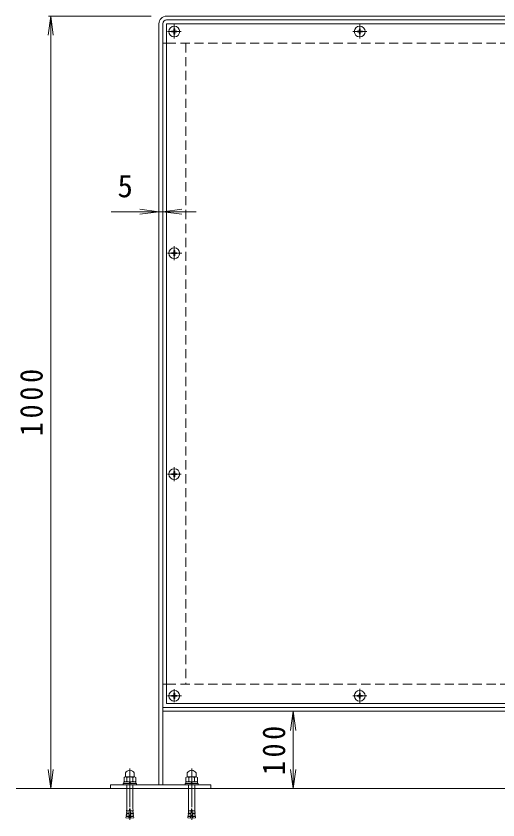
# Model space of a CAD drawing. Units: millimetres at full size, sheet at 1:10; details may follow other scales. Extents: x -890 to 1816, y -1357 to 1045.
# Drawn here: x -695 to -71, y -812 to 228 of the extents above; entities that cross this region are included whole.
import ezdxf
from ezdxf.enums import TextEntityAlignment as Align

# ---------------------------------------------------------------- set-up
doc = ezdxf.new("R2010")
doc.units = ezdxf.units.MM
doc.header["$LTSCALE"] = 10
doc.linetypes.add('CHAIN1', pattern=[8, 5, -1, 1, -1])
doc.linetypes.add('DASHED1', pattern=[1.8, 1.2, -0.6])
for name, color, linetype, lineweight in [('0-0_通り芯', 4, 'Continuous', 9), ('0-1_躯体', 3, 'CHAIN1', 9), ('0-2_仕上', 6, 'Continuous', 5), ('0-4_その他', 7, 'Continuous', 9), ('0-5_寸法', 2, 'Continuous', 9), ('0-9', 2, 'Continuous', 9), ('0-A', 2, 'Continuous', 9)]:
    doc.layers.add(name, color=color, linetype=linetype, lineweight=lineweight)
doc.styles.add('ＭＳ ゴシック', font='')
doc.styles.get('ＭＳ ゴシック').set_extended_font_data('MS Gothic')

msp = doc.modelspace()

# ---------------------------------------------------------------- linework, layer by layer
at = {"layer": '0-0_通り芯'}
for p, q in [((-500, 228.39), (480, 228.39)), ((480, 223.39), (-500, 223.39)), ((-510, 218.39), (-510, -766.61)), ((-505, 218.39), (-505, -766.61)), ((-505, -666.61), (485, -666.61)), ((-505, -671.61), (485, -671.61)), ((-442.5, -766.61), (-572.5, -766.61)), ((-442.5, -766.61), (-442.5, -771.61))]:
    msp.add_line(p, q, dxfattribs=at)
at = {"layer": '0-0_通り芯', "linetype": 'CHAIN1'}
for p, q in [((-547.5, -745.69), (-547.5, -812.25)), ((-467.5, -745.69), (-467.5, -812.25))]:
    msp.add_line(p, q, dxfattribs=at)
at = {"layer": '0-0_通り芯'}
msp.add_lwpolyline([(-572.5, -766.61), (-572.5, -771.61), (-442.5, -771.61)], dxfattribs=at)
for radius in [10, 5]:
    msp.add_arc((-500, 218.39), radius, 90, 180, dxfattribs=at)
at = {"layer": '0-1_躯体'}
for p, q in [((-499.01, 208.39), (-481.01, 208.39)), ((-490, 217.48), (-490, 199.46)), ((-240.99, 208.39), (-258.99, 208.39)), ((-250, 217.48), (-250, 199.46)), ((-490, -87.7), (-490, -69.68)), ((-498.9, -78.61), (-480.4, -78.61)), ((-490, -373.7), (-490, -355.68)), ((-499.01, -364.61), (-481.01, -364.61)), ((-490, -659.85), (-490, -643.05)), ((-250, -660.7), (-250, -642.68)), ((-498.72, -651.61), (-480.68, -651.61)), ((-240.99, -651.61), (-258.99, -651.61))]:
    msp.add_line(p, q, dxfattribs=at)
at = {"layer": '0-1_躯体', "linetype": 'Continuous'}
for p, q in [((-505, 193.39), (-500, 193.39)), ((-505, -636.61), (-500, -636.61))]:
    msp.add_line(p, q, dxfattribs=at)
at = {"layer": '0-1_躯体', "linetype": 'DASHED1'}
for p, q in [((-500, 193.39), (480, 193.39)), ((-475, 193.39), (-475, -636.61)), ((-500, -636.61), (480, -636.61))]:
    msp.add_line(p, q, dxfattribs=at)
at = {"layer": '0-2_仕上'}
for p, q in [((-500, 218.39), (480, 218.39)), ((-500, 218.39), (-500, -661.61)), ((-500, -661.61), (480, -661.61))]:
    msp.add_line(p, q, dxfattribs=at)
at = {"layer": '0-4_その他'}
for p, q in [((-650, 228.39), (-653.26, 203.6)), ((-653, 228.39), (-520, 228.39)), ((-650, 228.39), (-646.74, 203.6)), ((-650, -771.61), (-650, 228.39)), ((-461.75, -24.97), (-571.83, -24.97)), ((-510, -24.97), (-534.79, -21.71)), ((-510, -24.97), (-534.79, -28.24)), ((-505, -24.97), (-480.21, -21.71)), ((-505, -24.97), (-480.21, -28.24)), ((-336.1, -671.61), (-339.37, -696.4)), ((-336.1, -671.61), (-332.84, -696.4)), ((-336.1, -771.61), (-336.1, -671.61)), ((-650, -771.61), (-653.26, -746.82)), ((-650, -771.61), (-646.74, -746.82)), ((-336.1, -771.61), (-339.37, -746.82)), ((-336.1, -771.61), (-332.84, -746.82))]:
    msp.add_line(p, q, dxfattribs=at)
at = {"layer": '0-5_寸法'}
for p, q in [((-553.51, -756.4), (-555.01, -757.26)), ((-555.01, -757.26), (-555.01, -762.26)), ((-541.3, -756.51), (-553.7, -756.51)), ((-553.5, -756.39), (-553.51, -756.4)), ((-553.25, -751.48), (-553.25, -755.96)), ((-551.25, -757.26), (-551.25, -762.26)), ((-543.75, -757.26), (-543.75, -762.26)), ((-541.75, -755.96), (-541.75, -751.48)), ((-541.5, -756.39), (-539.99, -757.26)), ((-539.99, -757.26), (-539.99, -762.26)), ((-473.51, -756.4), (-475.01, -757.26)), ((-475.01, -757.26), (-475.01, -762.26)), ((-461.3, -756.51), (-473.7, -756.51)), ((-473.5, -756.39), (-473.51, -756.4)), ((-473.25, -751.48), (-473.25, -755.96)), ((-471.25, -757.26), (-471.25, -762.26)), ((-463.75, -757.26), (-463.75, -762.26)), ((-461.75, -755.96), (-461.75, -751.48)), ((-461.5, -756.39), (-459.99, -757.26)), ((-459.99, -757.26), (-459.99, -762.26)), ((-553.7, -763.01), (-555.01, -762.26)), ((-541.3, -763.01), (-539.99, -762.26)), ((-473.7, -763.01), (-475.01, -762.26)), ((-461.3, -763.01), (-459.99, -762.26)), ((-551.5, -771.61), (-551.5, -796.27)), ((-543.5, -771.61), (-543.5, -796.27)), ((-471.5, -771.61), (-471.5, -796.27)), ((-463.5, -771.61), (-463.5, -796.27)), ((-551.44, -801.76), (-551.66, -799.73)), ((-548.07, -800.05), (-551.66, -799.73)), ((-547.9, -798.05), (-548.95, -810.01)), ((-547.9, -798.05), (-547.1, -798.05)), ((-547.1, -798.05), (-546.05, -810.01)), ((-546.93, -800.05), (-543.34, -799.73)), ((-543.56, -801.76), (-543.34, -799.73)), ((-471.44, -801.76), (-471.66, -799.73)), ((-468.07, -800.05), (-471.66, -799.73)), ((-467.9, -798.05), (-468.95, -810.01)), ((-467.9, -798.05), (-467.1, -798.05)), ((-467.1, -798.05), (-466.05, -810.01)), ((-466.93, -800.05), (-463.34, -799.73)), ((-463.56, -801.76), (-463.34, -799.73)), ((-552.36, -807.7), (-552.53, -809.7)), ((-552.53, -809.7), (-548.95, -810.01)), ((-548.77, -808.02), (-552.36, -807.7)), ((-551.96, -807.74), (-552.18, -805.71)), ((-548.6, -806.02), (-552.18, -805.71)), ((-551.79, -805.75), (-552.01, -803.72)), ((-548.42, -804.03), (-552.01, -803.72)), ((-551.61, -803.75), (-551.83, -801.73)), ((-548.25, -802.04), (-551.83, -801.73)), ((-546.75, -802.04), (-543.17, -801.73)), ((-546.58, -804.03), (-542.99, -803.72)), ((-546.4, -806.02), (-542.82, -805.71)), ((-546.23, -808.02), (-542.64, -807.7)), ((-542.47, -809.7), (-546.05, -810.01)), ((-543.39, -803.75), (-543.17, -801.73)), ((-543.21, -805.75), (-542.99, -803.72)), ((-543.04, -807.74), (-542.82, -805.71)), ((-542.64, -807.7), (-542.47, -809.7)), ((-472.36, -807.7), (-472.53, -809.7)), ((-472.53, -809.7), (-468.95, -810.01)), ((-468.77, -808.02), (-472.36, -807.7)), ((-471.96, -807.74), (-472.18, -805.71)), ((-468.6, -806.02), (-472.18, -805.71)), ((-471.79, -805.75), (-472.01, -803.72)), ((-468.42, -804.03), (-472.01, -803.72)), ((-471.61, -803.75), (-471.83, -801.73)), ((-468.25, -802.04), (-471.83, -801.73)), ((-466.75, -802.04), (-463.17, -801.73)), ((-466.58, -804.03), (-462.99, -803.72)), ((-466.4, -806.02), (-462.82, -805.71)), ((-466.23, -808.02), (-462.64, -807.7)), ((-462.47, -809.7), (-466.05, -810.01)), ((-463.39, -803.75), (-463.17, -801.73)), ((-463.21, -805.75), (-462.99, -803.72)), ((-463.04, -807.74), (-462.82, -805.71)), ((-462.64, -807.7), (-462.47, -809.7))]:
    msp.add_line(p, q, dxfattribs=at)
at = {"layer": '0-5_寸法', "linetype": 'DASHED1'}
for p, q in [((-551.25, -758.29), (-551.25, -762.26)), ((-471.25, -758.29), (-471.25, -762.26)), ((-551.5, -766.61), (-551.5, -771.61)), ((-543.5, -766.61), (-543.5, -771.61)), ((-471.5, -766.61), (-471.5, -771.61)), ((-463.5, -766.61), (-463.5, -771.61))]:
    msp.add_line(p, q, dxfattribs=at)
at = {"layer": '0-5_寸法', "color": 7}
for p, q in [((-572.5, -771.61), (-694.81, -771.61)), ((-442.5, -771.61), (422.5, -771.61))]:
    msp.add_line(p, q, dxfattribs=at)
at = {"layer": '0-5_寸法'}
for centre, radius, start, end in [((-547.5, -754.51), 6.5, 27.79579, 152.20421), ((-467.5, -754.51), 6.5, 27.79579, 152.20421), ((-553.7, -760.87), 4.36, 55.84651, 90.00017), ((-553.75, -755.96), 0.5, 299.99968, 0), ((-547.5, -766.24), 9.73, 67.32404, 112.67596), ((-541.3, -760.87), 4.36, 89.99983, 124.15349), ((-541.25, -755.96), 0.5, 180, 240.00032), ((-473.7, -760.87), 4.36, 55.84651, 90.00017), ((-473.75, -755.96), 0.5, 299.99968, 0), ((-467.5, -766.24), 9.73, 67.32404, 112.67596), ((-461.3, -760.87), 4.36, 89.99983, 124.15349), ((-461.25, -755.96), 0.5, 180, 240.00032), ((-553.7, -758.65), 4.36, 269.99983, 304.15349), ((-547.5, -753.27), 9.73, 247.32404, 292.67596), ((-541.3, -758.65), 4.36, 235.84651, 270.00017), ((-473.7, -758.65), 4.36, 269.99983, 304.15349), ((-467.5, -753.27), 9.73, 247.32404, 292.67596), ((-461.3, -758.65), 4.36, 235.84651, 270.00017), ((-573.68, -796.98), 22.2, 352.86598, 1.81982), ((-521.32, -796.98), 22.2, 178.18018, 187.13402), ((-493.68, -796.98), 22.2, 352.86598, 1.81982), ((-441.32, -796.98), 22.2, 178.18018, 187.13402)]:
    msp.add_arc(centre, radius, start, end, dxfattribs=at)
at = {"layer": '0-9'}
for p, q in [((-556, -765.01), (-556, -766.61)), ((-556, -766.61), (-539, -766.61)), ((-555.2, -763.01), (-539.8, -763.01)), ((-555.2, -763.01), (-555.2, -765.01)), ((-547.75, -763.01), (-548.29, -765.01)), ((-546.71, -763.01), (-547.25, -765.01)), ((-539.8, -763.01), (-539.8, -765.01)), ((-476, -765.01), (-476, -766.61)), ((-476, -766.61), (-459, -766.61)), ((-475.2, -763.01), (-459.8, -763.01)), ((-475.2, -763.01), (-475.2, -765.01)), ((-467.75, -763.01), (-468.29, -765.01)), ((-466.71, -763.01), (-467.25, -765.01)), ((-459.8, -763.01), (-459.8, -765.01))]:
    msp.add_line(p, q, dxfattribs=at)
for points in [[(-556, -765.01), (-539, -765.01), (-539, -766.61)], [(-476, -765.01), (-459, -765.01), (-459, -766.61)]]:
    msp.add_lwpolyline(points, dxfattribs=at)
at = {"layer": '0-A'}
for p, q in [((-493.45, 208.87), (-491.25, 208.91)), ((-493.45, 208.87), (-493.45, 207.91)), ((-491.25, 208.91), (-490.75, 209.14)), ((-490.52, 209.64), (-490.75, 209.14)), ((-490.48, 211.84), (-490.52, 209.64)), ((-490.48, 211.84), (-489.52, 211.84)), ((-489.52, 211.84), (-489.48, 209.64)), ((-489.48, 209.64), (-489.25, 209.14)), ((-488.75, 208.91), (-489.25, 209.14)), ((-486.55, 208.87), (-488.75, 208.91)), ((-486.55, 208.87), (-486.55, 207.91)), ((-253.45, 208.87), (-251.25, 208.91)), ((-251.25, 208.91), (-250.75, 209.14)), ((-250.52, 209.64), (-250.75, 209.14)), ((-249.52, 211.84), (-249.48, 209.64)), ((-249.48, 209.64), (-249.25, 209.14)), ((-248.75, 208.91), (-249.25, 209.14)), ((-246.55, 208.87), (-248.75, 208.91)), ((-493.45, 207.91), (-491.25, 207.87)), ((-491.25, 207.87), (-490.75, 207.64)), ((-490.52, 207.14), (-490.75, 207.64)), ((-490.48, 204.94), (-490.52, 207.14)), ((-490.48, 204.94), (-489.52, 204.94)), ((-489.52, 204.94), (-489.48, 207.14)), ((-489.48, 207.14), (-489.25, 207.64)), ((-488.75, 207.87), (-489.25, 207.64)), ((-486.55, 207.91), (-488.75, 207.87)), ((-251.25, 207.87), (-250.75, 207.64)), ((-250.52, 207.14), (-250.75, 207.64)), ((-250.48, 204.94), (-250.52, 207.14)), ((-249.52, 204.94), (-250.48, 204.94)), ((-249.52, 204.94), (-249.48, 207.14)), ((-249.48, 207.14), (-249.25, 207.64)), ((-248.75, 207.87), (-249.25, 207.64)), ((-493.45, -79.09), (-491.25, -79.13)), ((-491.25, -78.09), (-490.75, -77.86)), ((-491.25, -79.13), (-490.75, -79.36)), ((-490.52, -77.36), (-490.75, -77.86)), ((-490.52, -79.86), (-490.75, -79.36)), ((-490.48, -75.16), (-490.52, -77.36)), ((-490.48, -82.06), (-490.52, -79.86)), ((-490.48, -75.16), (-489.52, -75.16)), ((-489.52, -75.16), (-489.48, -77.36)), ((-489.48, -77.36), (-489.25, -77.86)), ((-489.48, -79.86), (-489.25, -79.36)), ((-488.75, -78.09), (-489.25, -77.86)), ((-488.75, -79.13), (-489.25, -79.36)), ((-486.55, -79.09), (-488.75, -79.13)), ((-493.45, -364.13), (-491.25, -364.09)), ((-493.45, -365.09), (-493.45, -364.13)), ((-491.25, -364.09), (-490.75, -363.86)), ((-490.52, -363.36), (-490.75, -363.86)), ((-490.48, -361.16), (-490.52, -363.36)), ((-490.48, -361.16), (-489.52, -361.16)), ((-489.52, -361.16), (-489.48, -363.36)), ((-489.48, -363.36), (-489.25, -363.86)), ((-488.75, -364.09), (-489.25, -363.86)), ((-486.55, -364.13), (-488.75, -364.09)), ((-486.55, -365.09), (-486.55, -364.13)), ((-493.45, -365.09), (-491.25, -365.13)), ((-491.25, -365.13), (-490.75, -365.36)), ((-490.52, -365.86), (-490.75, -365.36)), ((-490.48, -368.06), (-490.52, -365.86)), ((-490.48, -368.06), (-489.52, -368.06)), ((-489.52, -368.06), (-489.48, -365.86)), ((-489.48, -365.86), (-489.25, -365.36)), ((-488.75, -365.13), (-489.25, -365.36)), ((-486.55, -365.09), (-488.75, -365.13)), ((-493.45, -651.13), (-491.25, -651.09)), ((-493.45, -652.09), (-493.45, -651.13)), ((-493.45, -652.09), (-491.25, -652.13)), ((-491.25, -651.09), (-490.75, -650.86)), ((-491.25, -652.13), (-490.75, -652.36)), ((-490.52, -650.36), (-490.75, -650.86)), ((-490.52, -652.86), (-490.75, -652.36)), ((-490.48, -648.16), (-490.52, -650.36)), ((-490.48, -655.06), (-490.52, -652.86)), ((-490.48, -648.16), (-489.52, -648.16)), ((-490.48, -655.06), (-489.52, -655.06)), ((-489.52, -648.16), (-489.48, -650.36)), ((-489.52, -655.06), (-489.48, -652.86)), ((-489.48, -650.36), (-489.25, -650.86)), ((-489.48, -652.86), (-489.25, -652.36)), ((-488.75, -651.09), (-489.25, -650.86)), ((-488.75, -652.13), (-489.25, -652.36)), ((-486.55, -651.13), (-488.75, -651.09)), ((-486.55, -652.09), (-488.75, -652.13)), ((-486.55, -652.09), (-486.55, -651.13)), ((-253.45, -652.09), (-251.25, -652.13)), ((-251.25, -651.09), (-250.75, -650.86)), ((-251.25, -652.13), (-250.75, -652.36)), ((-250.52, -650.36), (-250.75, -650.86)), ((-250.52, -652.86), (-250.75, -652.36)), ((-250.48, -648.16), (-250.52, -650.36)), ((-249.52, -648.16), (-250.48, -648.16)), ((-249.52, -648.16), (-249.48, -650.36)), ((-249.52, -655.06), (-249.48, -652.86)), ((-249.48, -650.36), (-249.25, -650.86)), ((-249.48, -652.86), (-249.25, -652.36)), ((-248.75, -651.09), (-249.25, -650.86)), ((-248.75, -652.13), (-249.25, -652.36)), ((-246.55, -652.09), (-248.75, -652.13))]:
    msp.add_line(p, q, dxfattribs=at)
for points in [[(-253.45, 208.87), (-253.45, 207.91), (-251.25, 207.87)], [(-249.52, 211.84), (-250.48, 211.84), (-250.52, 209.64)], [(-246.55, 208.87), (-246.55, 207.91), (-248.75, 207.87)], [(-493.45, -79.09), (-493.45, -78.13), (-491.25, -78.09)], [(-490.48, -82.06), (-489.52, -82.06), (-489.48, -79.86)], [(-486.55, -79.09), (-486.55, -78.13), (-488.75, -78.09)], [(-253.45, -652.09), (-253.45, -651.13), (-251.25, -651.09)], [(-249.52, -655.06), (-250.48, -655.06), (-250.52, -652.86)], [(-246.55, -652.09), (-246.55, -651.13), (-248.75, -651.09)]]:
    msp.add_lwpolyline(points, dxfattribs=at)
for centre in [(-490, 208.39), (-250, 208.39), (-490, -78.61), (-490, -364.61), (-490, -651.61), (-250, -651.61)]:
    msp.add_circle(centre, 7, dxfattribs=at)

# ---------------------------------------------------------------- texts
at = {"layer": '0-4_その他', "color": 2, "style": 'ＭＳ ゴシック'}
msp.add_text('5', height=29.33, dxfattribs=at).set_placement((-563.56, -14.97), align=Align.BOTTOM_LEFT)
at = {"layer": '0-4_その他', "color": 2, "char_height": 29.33, "attachment_point": 7, "rotation": 90, "style": 'ＭＳ ゴシック'}
for s, insert in [('\\T1.28;\\W0.9;1000', (-660, -315.36)), ('\\T1.27;\\W0.9;100', (-346.1, -754.11))]:
    msp.add_mtext(s, dxfattribs=dict(at, insert=insert))

doc.saveas('drawing.dxf')
